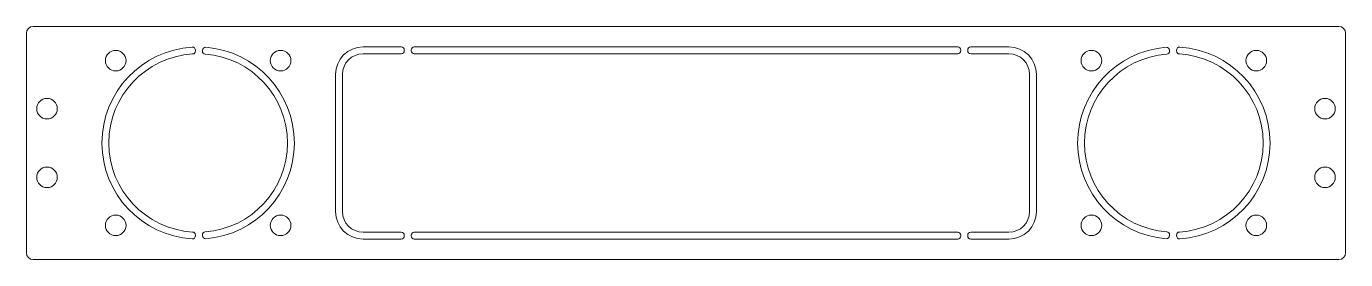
# Model space of a CAD drawing. Header units: millimetres. Extents: x -96 to 96, y -17 to 17.
import ezdxf

# ---------------------------------------------------------------- set-up
doc = ezdxf.new("R2010")
doc.units = ezdxf.units.MM

msp = doc.modelspace()

# ---------------------------------------------------------------- linework, layer by layer
at = {"color": 7, "linetype": 'Continuous', "lineweight": 15}
for p, q in [((-96, 16), (-96, -16)), ((95, 17), (-95, 17)), ((96, -16), (96, 16)), ((-71.39, 13.42), (-71.39, 13.52)), ((-70.38, 13.51), (-70.38, 13.41)), ((-41.45, 14), (-47, 14)), ((-41, 13.45), (-41, 13.55)), ((-40, 13.55), (-40, 13.45)), ((39.55, 14), (-39.55, 14)), ((40, 13.45), (40, 13.55)), ((41, 13.55), (41, 13.45)), ((47, 14), (41.45, 14)), ((70.38, 13.41), (70.38, 13.51)), ((71.39, 13.52), (71.39, 13.42)), ((-47, 13), (-41.45, 13)), ((-39.55, 13), (39.55, 13)), ((41.45, 13), (47, 13)), ((-51, 10), (-51, -10)), ((-50, -10), (-50, 10)), ((50, 10), (50, -10)), ((51, -10), (51, 10)), ((-71.39, -13.52), (-71.39, -13.42)), ((-70.38, -13.41), (-70.38, -13.51)), ((-41.45, -13), (-47, -13)), ((39.55, -13), (-39.55, -13)), ((47, -13), (41.45, -13)), ((70.38, -13.51), (70.38, -13.41)), ((71.39, -13.42), (71.39, -13.52)), ((-47, -14), (-41.45, -14)), ((-41, -13.55), (-41, -13.45)), ((-40, -13.45), (-40, -13.55)), ((-39.55, -14), (39.55, -14)), ((40, -13.55), (40, -13.45)), ((41, -13.45), (41, -13.55)), ((41.45, -14), (47, -14)), ((-95, -17), (95, -17))]:
    msp.add_line(p, q, dxfattribs=at)
for centre in [(-83, 12), (-59, 12), (59, 12), (83, 12), (-93, 5), (93, 5), (-93, -5), (93, -5), (-83, -12), (-59, -12), (59, -12), (83, -12)]:
    msp.add_circle(centre, 1.5, dxfattribs=at)
for centre, radius, start, end in [((-95, 16), 1, 90, 180), ((95, 16), 1, 0, 90), ((-71, 0), 14, 93.5733, 266.4267), ((-71.84, 13.52), 0.45, 0, 93.5733), ((-69.93, 13.51), 0.45, 85.4748, 180), ((-71, 0), 14, 274.5252, 85.4748), ((-47, 10), 4, 90, 180), ((-41.45, 13.55), 0.45, 0, 90), ((-41.45, 13.45), 0.45, 270, 0), ((-39.55, 13.55), 0.45, 90, 180), ((-39.55, 13.45), 0.45, 180, 270), ((39.55, 13.55), 0.45, 0, 90), ((39.55, 13.45), 0.45, 270, 0), ((41.45, 13.55), 0.45, 90, 180), ((41.45, 13.45), 0.45, 180, 270), ((47, 10), 4, 0, 90), ((71, 0), 14, 94.5252, 265.4748), ((69.93, 13.51), 0.45, 0, 94.5252), ((71.84, 13.52), 0.45, 86.4267, 180), ((71, 0), 14, 273.5733, 86.4267), ((-71, 0), 13, 93.5999, 266.4001), ((-71.84, 13.42), 0.45, 273.5999, 0), ((-69.93, 13.41), 0.45, 180, 265.441), ((-71, 0), 13, 274.559, 85.441), ((-47, 10), 3, 90, 180), ((47, 10), 3, 0, 90), ((71, 0), 13, 94.559, 265.441), ((69.93, 13.41), 0.45, 274.559, 0), ((71.84, 13.42), 0.45, 180, 266.4001), ((71, 0), 13, 273.5999, 86.4001), ((-47, -10), 4, 180, 270), ((-47, -10), 3, 180, 270), ((47, -10), 4, 270, 0), ((47, -10), 3, 270, 0), ((-71.84, -13.42), 0.45, 0, 86.4001), ((-69.93, -13.41), 0.45, 94.559, 180), ((-41.45, -13.45), 0.45, 0, 90), ((-39.55, -13.45), 0.45, 90, 180), ((39.55, -13.45), 0.45, 0, 90), ((41.45, -13.45), 0.45, 90, 180), ((69.93, -13.41), 0.45, 0, 85.441), ((71.84, -13.42), 0.45, 93.5999, 180), ((-71.84, -13.52), 0.45, 266.4267, 0), ((-69.93, -13.51), 0.45, 180, 274.5252), ((-41.45, -13.55), 0.45, 270, 0), ((-39.55, -13.55), 0.45, 180, 270), ((39.55, -13.55), 0.45, 270, 0), ((41.45, -13.55), 0.45, 180, 270), ((69.93, -13.51), 0.45, 265.4748, 0), ((71.84, -13.52), 0.45, 180, 273.5733), ((-95, -16), 1, 180, 270), ((95, -16), 1, 270, 0)]:
    msp.add_arc(centre, radius, start, end, dxfattribs=at)

doc.saveas('drawing.dxf')
